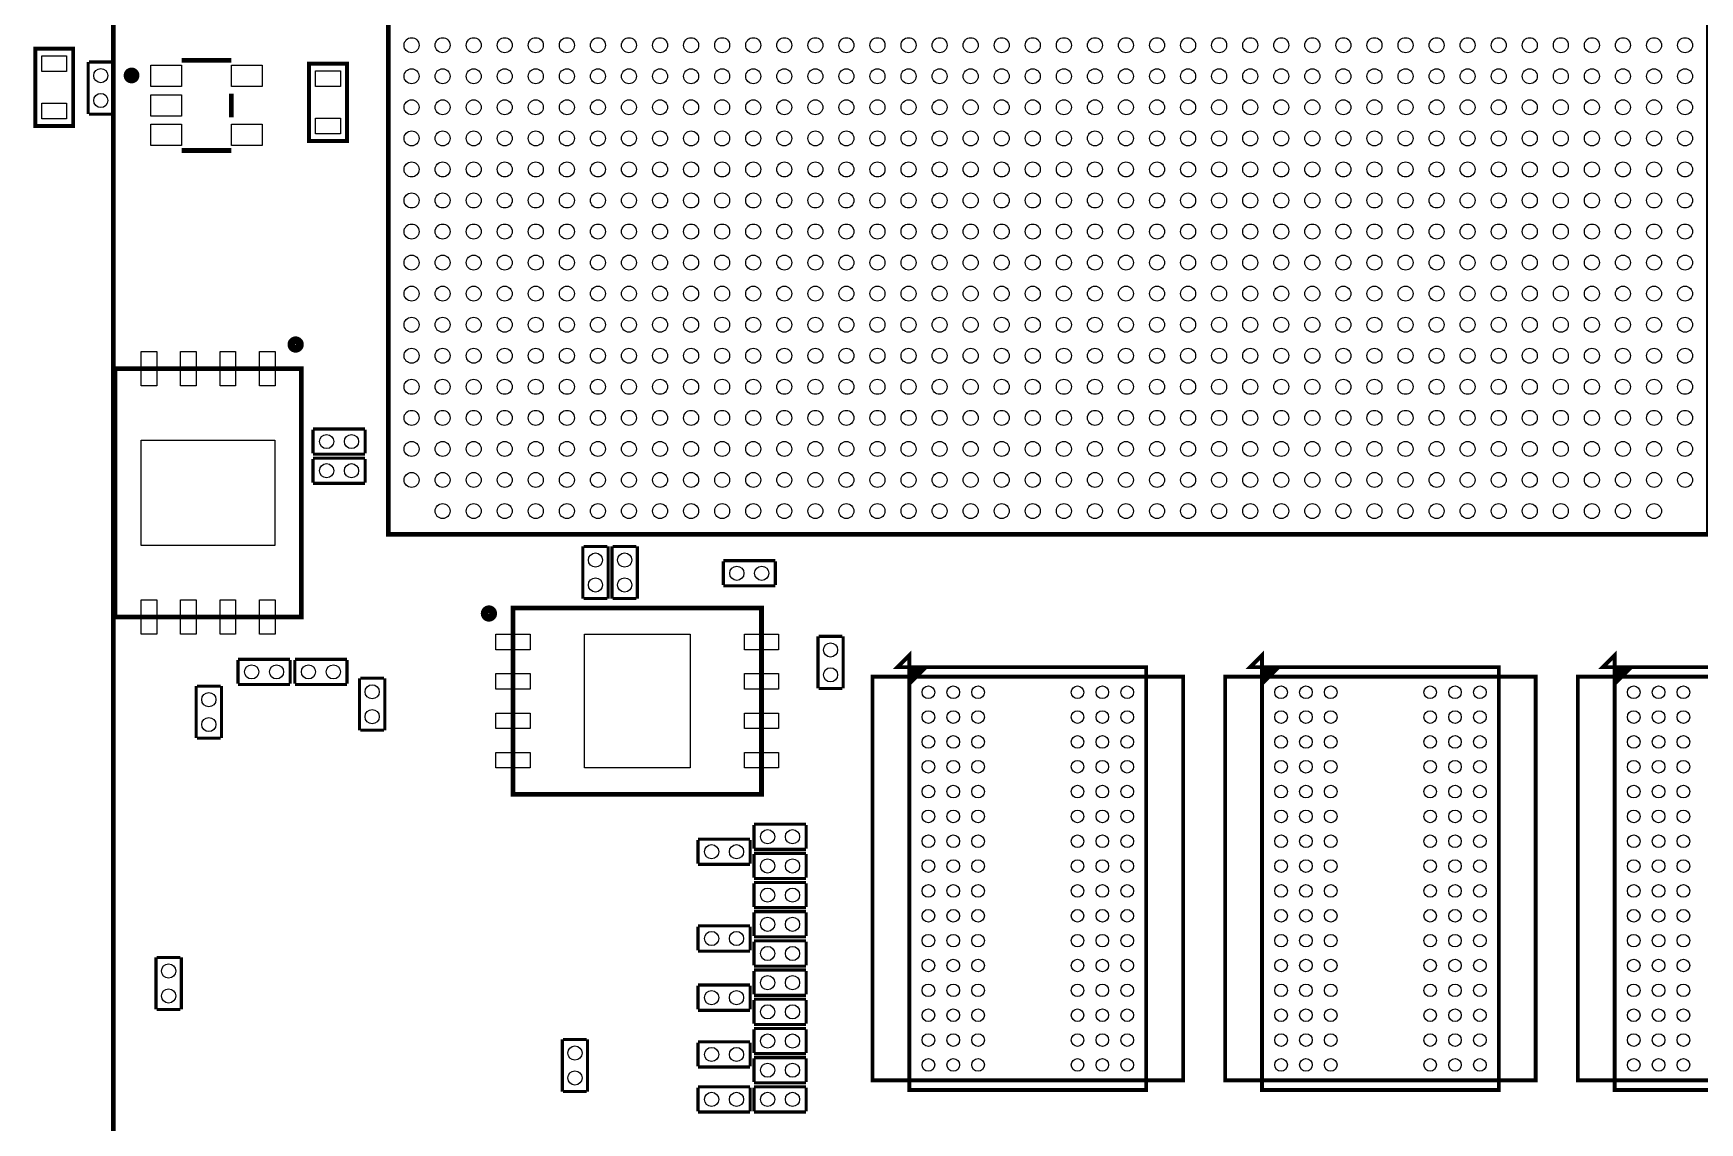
# Model space of a CAD drawing. Extents: x 4 to 274, y -3 to 190.
# Drawn here: x 125.9 to 179.6, y 43 to 78 of the extents above; entities that cross this region are included whole.
import ezdxf

# ---------------------------------------------------------------- set-up
doc = ezdxf.new("R2010")
doc.units = 0
doc.header["$MEASUREMENT"] = 0
doc.layers.add('PG_SILKSCREEN_TOP', color=130, linetype='CONTINUOUS')
doc.layers.add('PIN_TOP', color=140, linetype='CONTINUOUS')

msp = doc.modelspace()

# ---------------------------------------------------------------- linework, layer by layer
at = {"layer": 'PG_SILKSCREEN_TOP'}
for points, const_width in [([(188.49594, 33.50768), (188.49594, 113.50752), (128.49606, 113.50752), (128.49606, 33.50768), (188.49594, 33.50768)], 0.1524), ([(137.347706, 61.909706), (179.847494, 61.909706), (179.847494, 104.409494), (137.347706, 104.409494), (137.347706, 61.909706)], 0.150114), ([(127.2032, 75.059794), (127.2032, 77.548994), (125.984, 77.548994), (125.984, 75.059794), (127.2032, 75.059794)], 0.127), ([(127.6858, 75.440794), (127.6858, 77.117194)], 0.1016), ([(127.7112, 77.117194), (128.4732, 77.117194)], 0.1016), ([(128.4986, 77.117194), (128.4986, 75.440794)], 0.1016), ([(130.6957, 77.17028), (132.2959, 77.17028)], 0.1524), ([(136.017, 74.577194), (136.017, 77.066394), (134.7978, 77.066394), (134.7978, 74.577194), (136.017, 74.577194)], 0.127), ([(132.2959, 76.101194), (132.2959, 75.339194)], 0.1524), ([(128.4732, 75.440794), (127.7112, 75.440794)], 0.1016), ([(132.2959, 74.270108), (130.6957, 74.270108)], 0.1524), ([(128.546606, 67.245992), (128.546606, 59.246008), (134.546594, 59.246008), (134.546594, 67.245992), (128.546606, 67.245992)], 0.1524), ([(134.9248, 65.3034), (136.6012, 65.3034)], 0.1016), ([(134.9248, 64.516), (134.9248, 65.278)], 0.1016), ([(136.6012, 65.278), (136.6012, 64.516)], 0.1016), ([(136.6012, 64.4906), (134.9248, 64.4906)], 0.1016), ([(134.9248, 64.3636), (136.6012, 64.3636)], 0.1016), ([(134.9248, 63.5762), (134.9248, 64.3382)], 0.1016), ([(136.6012, 64.3382), (136.6012, 63.5762)], 0.1016), ([(136.6012, 63.5508), (134.9248, 63.5508)], 0.1016), ([(143.6116, 59.8424), (143.6116, 61.5188)], 0.1016), ([(143.637, 61.5188), (144.399, 61.5188)], 0.1016), ([(144.4244, 61.5188), (144.4244, 59.8424)], 0.1016), ([(144.5514, 59.8424), (144.5514, 61.5188)], 0.1016), ([(144.5768, 61.5188), (145.3388, 61.5188)], 0.1016), ([(145.3642, 61.5188), (145.3642, 59.8424)], 0.1016), ([(148.1328, 61.0616), (149.8092, 61.0616)], 0.1016), ([(148.1328, 60.2742), (148.1328, 61.0362)], 0.1016), ([(149.8092, 61.0362), (149.8092, 60.2742)], 0.1016), ([(149.8092, 60.2488), (148.1328, 60.2488)], 0.1016), ([(141.364208, 53.540406), (149.364192, 53.540406), (149.364192, 59.540394), (141.364208, 59.540394), (141.364208, 53.540406)], 0.1524), ([(144.399, 59.8424), (143.637, 59.8424)], 0.1016), ([(145.3388, 59.8424), (144.5768, 59.8424)], 0.1016), ([(151.1808, 56.9468), (151.1808, 58.6232)], 0.1016), ([(151.2062, 58.6232), (151.9682, 58.6232)], 0.1016), ([(151.9936, 58.6232), (151.9936, 56.9468)], 0.1016), ([(154.1272, 57.6326), (154.1272, 58.0136), (153.7462, 57.6326), (154.1272, 57.6326)], 0.127), ([(165.481, 57.6326), (165.481, 58.0136), (165.1, 57.6326), (165.481, 57.6326)], 0.127), ([(176.8348, 57.6326), (176.8348, 58.0136), (176.4538, 57.6326), (176.8348, 57.6326)], 0.127), ([(132.5118, 57.8866), (134.1882, 57.8866)], 0.1016), ([(132.5118, 57.0992), (132.5118, 57.8612)], 0.1016), ([(134.1882, 57.8612), (134.1882, 57.0992)], 0.1016), ([(134.3406, 57.8866), (136.017, 57.8866)], 0.1016), ([(134.3406, 57.0992), (134.3406, 57.8612)], 0.1016), ([(136.017, 57.8612), (136.017, 57.0992)], 0.1016), ([(161.7472, 57.6326), (154.1272, 57.6326), (154.1272, 44.0182), (161.7472, 44.0182), (161.7472, 57.6326)], 0.127), ([(154.1526, 57.1246), (154.6352, 57.6072), (154.5082, 57.6072), (154.178, 57.277), (154.178, 57.3786), (154.3812, 57.5818), (154.3304, 57.6326), (154.1272, 57.6326), (154.1272, 57.4802), (154.1526, 57.4802), (154.2796, 57.6072)], 0.127), ([(173.101, 57.6326), (165.481, 57.6326), (165.481, 44.0182), (173.101, 44.0182), (173.101, 57.6326)], 0.127), ([(165.5064, 57.1246), (165.989, 57.6072), (165.862, 57.6072), (165.5318, 57.277), (165.5318, 57.3786), (165.735, 57.5818), (165.6842, 57.6326), (165.481, 57.6326), (165.481, 57.4802), (165.5064, 57.4802), (165.6334, 57.6072)], 0.127), ([(184.4548, 57.6326), (176.8348, 57.6326), (176.8348, 44.0182), (184.4548, 44.0182), (184.4548, 57.6326)], 0.127), ([(176.8602, 57.1246), (177.3428, 57.6072), (177.2158, 57.6072), (176.8856, 57.277), (176.8856, 57.3786), (177.0888, 57.5818), (177.038, 57.6326), (176.8348, 57.6326), (176.8348, 57.4802), (176.8602, 57.4802), (176.9872, 57.6072)], 0.127), ([(131.1656, 55.3466), (131.1656, 57.023)], 0.1016), ([(131.191, 57.023), (131.953, 57.023)], 0.1016), ([(131.9784, 57.023), (131.9784, 55.3466)], 0.1016), ([(134.1882, 57.0738), (132.5118, 57.0738)], 0.1016), ([(136.017, 57.0738), (134.3406, 57.0738)], 0.1016), ([(136.4234, 55.6006), (136.4234, 57.277)], 0.1016), ([(136.4488, 57.277), (137.2108, 57.277)], 0.1016), ([(137.2362, 57.277), (137.2362, 55.6006)], 0.1016), ([(151.9682, 56.9468), (151.2062, 56.9468)], 0.1016), ([(162.93719, 57.325514), (152.93721, 57.325514), (152.93721, 44.325286), (162.93719, 44.325286), (162.93719, 57.325514)], 0.124968), ([(174.29099, 57.325514), (164.29101, 57.325514), (164.29101, 44.325286), (174.29099, 44.325286), (174.29099, 57.325514)], 0.124968), ([(185.64479, 57.325514), (175.64481, 57.325514), (175.64481, 44.325286), (185.64479, 44.325286), (185.64479, 57.325514)], 0.124968), ([(131.953, 55.3466), (131.191, 55.3466)], 0.1016), ([(137.2108, 55.6006), (136.4488, 55.6006)], 0.1016), ([(149.1234, 52.578), (150.7998, 52.578)], 0.1016), ([(149.1234, 51.7906), (149.1234, 52.5526)], 0.1016), ([(150.7998, 52.5526), (150.7998, 51.7906)], 0.1016), ([(147.32, 52.0954), (148.9964, 52.0954)], 0.1016), ([(147.32, 51.308), (147.32, 52.07)], 0.1016), ([(148.9964, 52.07), (148.9964, 51.308)], 0.1016), ([(150.7998, 51.7652), (149.1234, 51.7652)], 0.1016), ([(149.1234, 51.6382), (150.7998, 51.6382)], 0.1016), ([(149.1234, 50.8508), (149.1234, 51.6128)], 0.1016), ([(150.7998, 51.6128), (150.7998, 50.8508)], 0.1016), ([(148.9964, 51.2826), (147.32, 51.2826)], 0.1016), ([(150.7998, 50.8254), (149.1234, 50.8254)], 0.1016), ([(149.1234, 50.6984), (150.7998, 50.6984)], 0.1016), ([(149.1234, 49.911), (149.1234, 50.673)], 0.1016), ([(150.7998, 50.673), (150.7998, 49.911)], 0.1016), ([(150.7998, 49.8856), (149.1234, 49.8856)], 0.1016), ([(149.1234, 49.7586), (150.7998, 49.7586)], 0.1016), ([(149.1234, 48.9712), (149.1234, 49.7332)], 0.1016), ([(150.7998, 49.7332), (150.7998, 48.9712)], 0.1016), ([(147.32, 49.3014), (148.9964, 49.3014)], 0.1016), ([(147.32, 48.514), (147.32, 49.276)], 0.1016), ([(148.9964, 49.276), (148.9964, 48.514)], 0.1016), ([(150.7998, 48.9458), (149.1234, 48.9458)], 0.1016), ([(149.1234, 48.8188), (150.7998, 48.8188)], 0.1016), ([(149.1234, 48.0314), (149.1234, 48.7934)], 0.1016), ([(150.7998, 48.7934), (150.7998, 48.0314)], 0.1016), ([(129.8702, 46.609), (129.8702, 48.2854)], 0.1016), ([(129.8956, 48.2854), (130.6576, 48.2854)], 0.1016), ([(130.683, 48.2854), (130.683, 46.609)], 0.1016), ([(148.9964, 48.4886), (147.32, 48.4886)], 0.1016), ([(150.7998, 48.006), (149.1234, 48.006)], 0.1016), ([(149.1234, 47.879), (150.7998, 47.879)], 0.1016), ([(149.1234, 47.0916), (149.1234, 47.8536)], 0.1016), ([(150.7998, 47.8536), (150.7998, 47.0916)], 0.1016), ([(147.32, 47.3964), (148.9964, 47.3964)], 0.1016), ([(147.32, 46.609), (147.32, 47.371)], 0.1016), ([(148.9964, 47.371), (148.9964, 46.609)], 0.1016), ([(150.7998, 47.0662), (149.1234, 47.0662)], 0.1016), ([(149.1234, 46.9392), (150.7998, 46.9392)], 0.1016), ([(149.1234, 46.1518), (149.1234, 46.9138)], 0.1016), ([(150.7998, 46.9138), (150.7998, 46.1518)], 0.1016), ([(130.6576, 46.609), (129.8956, 46.609)], 0.1016), ([(148.9964, 46.5836), (147.32, 46.5836)], 0.1016), ([(150.7998, 46.1264), (149.1234, 46.1264)], 0.1016), ([(142.9512, 43.9674), (142.9512, 45.6438)], 0.1016), ([(142.9766, 45.6438), (143.7386, 45.6438)], 0.1016), ([(143.764, 45.6438), (143.764, 43.9674)], 0.1016), ([(147.32, 45.5676), (148.9964, 45.5676)], 0.1016), ([(149.1234, 45.9994), (150.7998, 45.9994)], 0.1016), ([(149.1234, 45.212), (149.1234, 45.974)], 0.1016), ([(150.7998, 45.974), (150.7998, 45.212)], 0.1016), ([(147.32, 44.7802), (147.32, 45.5422)], 0.1016), ([(148.9964, 45.5422), (148.9964, 44.7802)], 0.1016), ([(150.7998, 45.1866), (149.1234, 45.1866)], 0.1016), ([(149.1234, 45.0596), (150.7998, 45.0596)], 0.1016), ([(149.1234, 44.2722), (149.1234, 45.0342)], 0.1016), ([(150.7998, 45.0342), (150.7998, 44.2722)], 0.1016), ([(148.9964, 44.7548), (147.32, 44.7548)], 0.1016), ([(143.7386, 43.9674), (142.9766, 43.9674)], 0.1016), ([(147.32, 44.1198), (148.9964, 44.1198)], 0.1016), ([(147.32, 43.3324), (147.32, 44.0944)], 0.1016), ([(148.9964, 44.0944), (148.9964, 43.3324)], 0.1016), ([(150.7998, 44.2468), (149.1234, 44.2468)], 0.1016), ([(149.1234, 44.1198), (150.7998, 44.1198)], 0.1016), ([(149.1234, 43.3324), (149.1234, 44.0944)], 0.1016), ([(150.7998, 44.0944), (150.7998, 43.3324)], 0.1016), ([(148.9964, 43.307), (147.32, 43.307)], 0.1016), ([(150.7998, 43.307), (149.1234, 43.307)], 0.1016)]:
    msp.add_lwpolyline(points, dxfattribs=dict(at, const_width=const_width))
for points, const_width in [([(129.2098, 76.685394, 1), (128.9558, 76.685394, 1), (129.2098, 76.685394)], 0.254), ([(134.502906, 68.0212, 1), (134.229094, 68.0212, 1), (134.502906, 68.0212)], 0.249936), ([(140.725906, 59.3598, 1), (140.452094, 59.3598, 1), (140.725906, 59.3598)], 0.249936)]:
    msp.add_lwpolyline(points, format="xyb", dxfattribs=dict(at, const_width=const_width))
at = {"layer": 'PIN_TOP'}
for points in [[(126.19355, 77.316457), (126.99365, 77.316457), (126.99365, 76.816331), (126.19355, 76.816331)], [(129.705608, 77.013054), (130.696208, 77.013054), (130.696208, 76.327254), (129.705608, 76.327254)], [(132.295392, 77.013054), (133.285992, 77.013054), (133.285992, 76.327254), (132.295392, 76.327254)], [(135.00735, 76.833857), (135.80745, 76.833857), (135.80745, 76.333731), (135.00735, 76.333731)], [(126.19355, 75.792457), (126.99365, 75.792457), (126.99365, 75.292331), (126.19355, 75.292331)], [(129.705608, 76.063094), (130.696208, 76.063094), (130.696208, 75.377294), (129.705608, 75.377294)], [(129.705608, 75.113134), (130.696208, 75.113134), (130.696208, 74.427334), (129.705608, 74.427334)], [(132.295392, 75.113134), (133.285992, 75.113134), (133.285992, 74.427334), (132.295392, 74.427334)], [(135.00735, 75.309857), (135.80745, 75.309857), (135.80745, 74.809731), (135.00735, 74.809731)], [(129.391664, 67.796029), (129.891536, 67.796029), (129.891536, 66.695955), (129.391664, 66.695955)], [(130.661664, 67.796029), (131.161536, 67.796029), (131.161536, 66.695955), (130.661664, 66.695955)], [(131.931664, 67.796029), (132.431536, 67.796029), (132.431536, 66.695955), (131.931664, 66.695955)], [(133.201664, 67.796029), (133.701536, 67.796029), (133.701536, 66.695955), (133.201664, 66.695955)], [(129.396617, 64.946022), (133.696583, 64.946022), (133.696583, 61.545978), (129.396617, 61.545978)], [(129.391664, 59.796045), (129.891536, 59.796045), (129.891536, 58.695971), (129.391664, 58.695971)], [(130.661664, 59.796045), (131.161536, 59.796045), (131.161536, 58.695971), (130.661664, 58.695971)], [(131.931664, 59.796045), (132.431536, 59.796045), (132.431536, 58.695971), (131.931664, 58.695971)], [(133.201664, 59.796045), (133.701536, 59.796045), (133.701536, 58.695971), (133.201664, 58.695971)], [(140.814044, 58.195464), (140.814044, 58.695336), (141.914118, 58.695336), (141.914118, 58.195464)], [(143.664178, 54.39029), (143.664178, 58.690256), (147.064222, 58.690256), (147.064222, 54.39029)], [(148.814028, 58.195464), (148.814028, 58.695336), (149.914102, 58.695336), (149.914102, 58.195464)], [(140.814044, 56.925464), (140.814044, 57.425336), (141.914118, 57.425336), (141.914118, 56.925464)], [(148.814028, 56.925464), (148.814028, 57.425336), (149.914102, 57.425336), (149.914102, 56.925464)], [(140.814044, 55.655464), (140.814044, 56.155336), (141.914118, 56.155336), (141.914118, 55.655464)], [(148.814028, 55.655464), (148.814028, 56.155336), (149.914102, 56.155336), (149.914102, 55.655464)], [(140.814044, 54.385464), (140.814044, 54.885336), (141.914118, 54.885336), (141.914118, 54.385464)], [(148.814028, 54.385464), (148.814028, 54.885336), (149.914102, 54.885336), (149.914102, 54.385464)]]:
    msp.add_lwpolyline(points, close=True, dxfattribs=at)
for centre, radius in [((138.097514, 77.659484), 0.2413), ((139.097512, 77.659484), 0.2413), ((140.09751, 77.659484), 0.2413), ((141.097508, 77.659484), 0.2413), ((142.097506, 77.659484), 0.2413), ((143.097504, 77.659484), 0.2413), ((144.097502, 77.659484), 0.2413), ((145.0975, 77.659484), 0.2413), ((146.097498, 77.659484), 0.2413), ((147.097496, 77.659484), 0.2413), ((148.097494, 77.659484), 0.2413), ((149.097492, 77.659484), 0.2413), ((150.09749, 77.659484), 0.2413), ((151.097488, 77.659484), 0.2413), ((152.097486, 77.659484), 0.2413), ((153.097484, 77.659484), 0.2413), ((154.097482, 77.659484), 0.2413), ((155.09748, 77.659484), 0.2413), ((156.097478, 77.659484), 0.2413), ((157.097476, 77.659484), 0.2413), ((158.097474, 77.659484), 0.2413), ((159.097726, 77.659484), 0.2413), ((160.097724, 77.659484), 0.2413), ((161.097722, 77.659484), 0.2413), ((162.09772, 77.659484), 0.2413), ((163.097718, 77.659484), 0.2413), ((164.097716, 77.659484), 0.2413), ((165.097714, 77.659484), 0.2413), ((166.097712, 77.659484), 0.2413), ((167.09771, 77.659484), 0.2413), ((168.097708, 77.659484), 0.2413), ((169.097706, 77.659484), 0.2413), ((170.097704, 77.659484), 0.2413), ((171.097702, 77.659484), 0.2413), ((172.0977, 77.659484), 0.2413), ((173.097698, 77.659484), 0.2413), ((174.097696, 77.659484), 0.2413), ((175.097694, 77.659484), 0.2413), ((176.097692, 77.659484), 0.2413), ((177.09769, 77.659484), 0.2413), ((178.097688, 77.659484), 0.2413), ((179.097686, 77.659484), 0.2413), ((128.0922, 76.679806), 0.2286), ((138.097514, 76.659486), 0.2413), ((139.097512, 76.659486), 0.2413), ((140.09751, 76.659486), 0.2413), ((141.097508, 76.659486), 0.2413), ((142.097506, 76.659486), 0.2413), ((143.097504, 76.659486), 0.2413), ((144.097502, 76.659486), 0.2413), ((145.0975, 76.659486), 0.2413), ((146.097498, 76.659486), 0.2413), ((147.097496, 76.659486), 0.2413), ((148.097494, 76.659486), 0.2413), ((149.097492, 76.659486), 0.2413), ((150.09749, 76.659486), 0.2413), ((151.097488, 76.659486), 0.2413), ((152.097486, 76.659486), 0.2413), ((153.097484, 76.659486), 0.2413), ((154.097482, 76.659486), 0.2413), ((155.09748, 76.659486), 0.2413), ((156.097478, 76.659486), 0.2413), ((157.097476, 76.659486), 0.2413), ((158.097474, 76.659486), 0.2413), ((159.097726, 76.659486), 0.2413), ((160.097724, 76.659486), 0.2413), ((161.097722, 76.659486), 0.2413), ((162.09772, 76.659486), 0.2413), ((163.097718, 76.659486), 0.2413), ((164.097716, 76.659486), 0.2413), ((165.097714, 76.659486), 0.2413), ((166.097712, 76.659486), 0.2413), ((167.09771, 76.659486), 0.2413), ((168.097708, 76.659486), 0.2413), ((169.097706, 76.659486), 0.2413), ((170.097704, 76.659486), 0.2413), ((171.097702, 76.659486), 0.2413), ((172.0977, 76.659486), 0.2413), ((173.097698, 76.659486), 0.2413), ((174.097696, 76.659486), 0.2413), ((175.097694, 76.659486), 0.2413), ((176.097692, 76.659486), 0.2413), ((177.09769, 76.659486), 0.2413), ((178.097688, 76.659486), 0.2413), ((179.097686, 76.659486), 0.2413), ((128.0922, 75.878182), 0.2286), ((138.097514, 75.659488), 0.2413), ((139.097512, 75.659488), 0.2413), ((140.09751, 75.659488), 0.2413), ((141.097508, 75.659488), 0.2413), ((142.097506, 75.659488), 0.2413), ((143.097504, 75.659488), 0.2413), ((144.097502, 75.659488), 0.2413), ((145.0975, 75.659488), 0.2413), ((146.097498, 75.659488), 0.2413), ((147.097496, 75.659488), 0.2413), ((148.097494, 75.659488), 0.2413), ((149.097492, 75.659488), 0.2413), ((150.09749, 75.659488), 0.2413), ((151.097488, 75.659488), 0.2413), ((152.097486, 75.659488), 0.2413), ((153.097484, 75.659488), 0.2413), ((154.097482, 75.659488), 0.2413), ((155.09748, 75.659488), 0.2413), ((156.097478, 75.659488), 0.2413), ((157.097476, 75.659488), 0.2413), ((158.097474, 75.659488), 0.2413), ((159.097726, 75.659488), 0.2413), ((160.097724, 75.659488), 0.2413), ((161.097722, 75.659488), 0.2413), ((162.09772, 75.659488), 0.2413), ((163.097718, 75.659488), 0.2413), ((164.097716, 75.659488), 0.2413), ((165.097714, 75.659488), 0.2413), ((166.097712, 75.659488), 0.2413), ((167.09771, 75.659488), 0.2413), ((168.097708, 75.659488), 0.2413), ((169.097706, 75.659488), 0.2413), ((170.097704, 75.659488), 0.2413), ((171.097702, 75.659488), 0.2413), ((172.0977, 75.659488), 0.2413), ((173.097698, 75.659488), 0.2413), ((174.097696, 75.659488), 0.2413), ((175.097694, 75.659488), 0.2413), ((176.097692, 75.659488), 0.2413), ((177.09769, 75.659488), 0.2413), ((178.097688, 75.659488), 0.2413), ((179.097686, 75.659488), 0.2413), ((138.097514, 74.65949), 0.2413), ((139.097512, 74.65949), 0.2413), ((140.09751, 74.65949), 0.2413), ((141.097508, 74.65949), 0.2413), ((142.097506, 74.65949), 0.2413), ((143.097504, 74.65949), 0.2413), ((144.097502, 74.65949), 0.2413), ((145.0975, 74.65949), 0.2413), ((146.097498, 74.65949), 0.2413), ((147.097496, 74.65949), 0.2413), ((148.097494, 74.65949), 0.2413), ((149.097492, 74.65949), 0.2413), ((150.09749, 74.65949), 0.2413), ((151.097488, 74.65949), 0.2413), ((152.097486, 74.65949), 0.2413), ((153.097484, 74.65949), 0.2413), ((154.097482, 74.65949), 0.2413), ((155.09748, 74.65949), 0.2413), ((156.097478, 74.65949), 0.2413), ((157.097476, 74.65949), 0.2413), ((158.097474, 74.65949), 0.2413), ((159.097726, 74.65949), 0.2413), ((160.097724, 74.65949), 0.2413), ((161.097722, 74.65949), 0.2413), ((162.09772, 74.65949), 0.2413), ((163.097718, 74.65949), 0.2413), ((164.097716, 74.65949), 0.2413), ((165.097714, 74.65949), 0.2413), ((166.097712, 74.65949), 0.2413), ((167.09771, 74.65949), 0.2413), ((168.097708, 74.65949), 0.2413), ((169.097706, 74.65949), 0.2413), ((170.097704, 74.65949), 0.2413), ((171.097702, 74.65949), 0.2413), ((172.0977, 74.65949), 0.2413), ((173.097698, 74.65949), 0.2413), ((174.097696, 74.65949), 0.2413), ((175.097694, 74.65949), 0.2413), ((176.097692, 74.65949), 0.2413), ((177.09769, 74.65949), 0.2413), ((178.097688, 74.65949), 0.2413), ((179.097686, 74.65949), 0.2413), ((138.097514, 73.659492), 0.2413), ((139.097512, 73.659492), 0.2413), ((140.09751, 73.659492), 0.2413), ((141.097508, 73.659492), 0.2413), ((142.097506, 73.659492), 0.2413), ((143.097504, 73.659492), 0.2413), ((144.097502, 73.659492), 0.2413), ((145.0975, 73.659492), 0.2413), ((146.097498, 73.659492), 0.2413), ((147.097496, 73.659492), 0.2413), ((148.097494, 73.659492), 0.2413), ((149.097492, 73.659492), 0.2413), ((150.09749, 73.659492), 0.2413), ((151.097488, 73.659492), 0.2413), ((152.097486, 73.659492), 0.2413), ((153.097484, 73.659492), 0.2413), ((154.097482, 73.659492), 0.2413), ((155.09748, 73.659492), 0.2413), ((156.097478, 73.659492), 0.2413), ((157.097476, 73.659492), 0.2413), ((158.097474, 73.659492), 0.2413), ((159.097726, 73.659492), 0.2413), ((160.097724, 73.659492), 0.2413), ((161.097722, 73.659492), 0.2413), ((162.09772, 73.659492), 0.2413), ((163.097718, 73.659492), 0.2413), ((164.097716, 73.659492), 0.2413), ((165.097714, 73.659492), 0.2413), ((166.097712, 73.659492), 0.2413), ((167.09771, 73.659492), 0.2413), ((168.097708, 73.659492), 0.2413), ((169.097706, 73.659492), 0.2413), ((170.097704, 73.659492), 0.2413), ((171.097702, 73.659492), 0.2413), ((172.0977, 73.659492), 0.2413), ((173.097698, 73.659492), 0.2413), ((174.097696, 73.659492), 0.2413), ((175.097694, 73.659492), 0.2413), ((176.097692, 73.659492), 0.2413), ((177.09769, 73.659492), 0.2413), ((178.097688, 73.659492), 0.2413), ((179.097686, 73.659492), 0.2413), ((138.097514, 72.659494), 0.2413), ((139.097512, 72.659494), 0.2413), ((140.09751, 72.659494), 0.2413), ((141.097508, 72.659494), 0.2413), ((142.097506, 72.659494), 0.2413), ((143.097504, 72.659494), 0.2413), ((144.097502, 72.659494), 0.2413), ((145.0975, 72.659494), 0.2413), ((146.097498, 72.659494), 0.2413), ((147.097496, 72.659494), 0.2413), ((148.097494, 72.659494), 0.2413), ((149.097492, 72.659494), 0.2413), ((150.09749, 72.659494), 0.2413), ((151.097488, 72.659494), 0.2413), ((152.097486, 72.659494), 0.2413), ((153.097484, 72.659494), 0.2413), ((154.097482, 72.659494), 0.2413), ((155.09748, 72.659494), 0.2413), ((156.097478, 72.659494), 0.2413), ((157.097476, 72.659494), 0.2413), ((158.097474, 72.659494), 0.2413), ((159.097726, 72.659494), 0.2413), ((160.097724, 72.659494), 0.2413), ((161.097722, 72.659494), 0.2413), ((162.09772, 72.659494), 0.2413), ((163.097718, 72.659494), 0.2413), ((164.097716, 72.659494), 0.2413), ((165.097714, 72.659494), 0.2413), ((166.097712, 72.659494), 0.2413), ((167.09771, 72.659494), 0.2413), ((168.097708, 72.659494), 0.2413), ((169.097706, 72.659494), 0.2413), ((170.097704, 72.659494), 0.2413), ((171.097702, 72.659494), 0.2413), ((172.0977, 72.659494), 0.2413), ((173.097698, 72.659494), 0.2413), ((174.097696, 72.659494), 0.2413), ((175.097694, 72.659494), 0.2413), ((176.097692, 72.659494), 0.2413), ((177.09769, 72.659494), 0.2413), ((178.097688, 72.659494), 0.2413), ((179.097686, 72.659494), 0.2413), ((138.097514, 71.659496), 0.2413), ((139.097512, 71.659496), 0.2413), ((140.09751, 71.659496), 0.2413), ((141.097508, 71.659496), 0.2413), ((142.097506, 71.659496), 0.2413), ((143.097504, 71.659496), 0.2413), ((144.097502, 71.659496), 0.2413), ((145.0975, 71.659496), 0.2413), ((146.097498, 71.659496), 0.2413), ((147.097496, 71.659496), 0.2413), ((148.097494, 71.659496), 0.2413), ((149.097492, 71.659496), 0.2413), ((150.09749, 71.659496), 0.2413), ((151.097488, 71.659496), 0.2413), ((152.097486, 71.659496), 0.2413), ((153.097484, 71.659496), 0.2413), ((154.097482, 71.659496), 0.2413), ((155.09748, 71.659496), 0.2413), ((156.097478, 71.659496), 0.2413), ((157.097476, 71.659496), 0.2413), ((158.097474, 71.659496), 0.2413), ((159.097726, 71.659496), 0.2413), ((160.097724, 71.659496), 0.2413), ((161.097722, 71.659496), 0.2413), ((162.09772, 71.659496), 0.2413), ((163.097718, 71.659496), 0.2413), ((164.097716, 71.659496), 0.2413), ((165.097714, 71.659496), 0.2413), ((166.097712, 71.659496), 0.2413), ((167.09771, 71.659496), 0.2413), ((168.097708, 71.659496), 0.2413), ((169.097706, 71.659496), 0.2413), ((170.097704, 71.659496), 0.2413), ((171.097702, 71.659496), 0.2413), ((172.0977, 71.659496), 0.2413), ((173.097698, 71.659496), 0.2413), ((174.097696, 71.659496), 0.2413), ((175.097694, 71.659496), 0.2413), ((176.097692, 71.659496), 0.2413), ((177.09769, 71.659496), 0.2413), ((178.097688, 71.659496), 0.2413), ((179.097686, 71.659496), 0.2413), ((138.097514, 70.659498), 0.2413), ((139.097512, 70.659498), 0.2413), ((140.09751, 70.659498), 0.2413), ((141.097508, 70.659498), 0.2413), ((142.097506, 70.659498), 0.2413), ((143.097504, 70.659498), 0.2413), ((144.097502, 70.659498), 0.2413), ((145.0975, 70.659498), 0.2413), ((146.097498, 70.659498), 0.2413), ((147.097496, 70.659498), 0.2413), ((148.097494, 70.659498), 0.2413), ((149.097492, 70.659498), 0.2413), ((150.09749, 70.659498), 0.2413), ((151.097488, 70.659498), 0.2413), ((152.097486, 70.659498), 0.2413), ((153.097484, 70.659498), 0.2413), ((154.097482, 70.659498), 0.2413), ((155.09748, 70.659498), 0.2413), ((156.097478, 70.659498), 0.2413), ((157.097476, 70.659498), 0.2413), ((158.097474, 70.659498), 0.2413), ((159.097726, 70.659498), 0.2413), ((160.097724, 70.659498), 0.2413), ((161.097722, 70.659498), 0.2413), ((162.09772, 70.659498), 0.2413), ((163.097718, 70.659498), 0.2413), ((164.097716, 70.659498), 0.2413), ((165.097714, 70.659498), 0.2413), ((166.097712, 70.659498), 0.2413), ((167.09771, 70.659498), 0.2413), ((168.097708, 70.659498), 0.2413), ((169.097706, 70.659498), 0.2413), ((170.097704, 70.659498), 0.2413), ((171.097702, 70.659498), 0.2413), ((172.0977, 70.659498), 0.2413), ((173.097698, 70.659498), 0.2413), ((174.097696, 70.659498), 0.2413), ((175.097694, 70.659498), 0.2413), ((176.097692, 70.659498), 0.2413), ((177.09769, 70.659498), 0.2413), ((178.097688, 70.659498), 0.2413), ((179.097686, 70.659498), 0.2413), ((138.097514, 69.6595), 0.2413), ((139.097512, 69.6595), 0.2413), ((140.09751, 69.6595), 0.2413), ((141.097508, 69.6595), 0.2413), ((142.097506, 69.6595), 0.2413), ((143.097504, 69.6595), 0.2413), ((144.097502, 69.6595), 0.2413), ((145.0975, 69.6595), 0.2413), ((146.097498, 69.6595), 0.2413), ((147.097496, 69.6595), 0.2413), ((148.097494, 69.6595), 0.2413), ((149.097492, 69.6595), 0.2413), ((150.09749, 69.6595), 0.2413), ((151.097488, 69.6595), 0.2413), ((152.097486, 69.6595), 0.2413), ((153.097484, 69.6595), 0.2413), ((154.097482, 69.6595), 0.2413), ((155.09748, 69.6595), 0.2413), ((156.097478, 69.6595), 0.2413), ((157.097476, 69.6595), 0.2413), ((158.097474, 69.6595), 0.2413), ((159.097726, 69.6595), 0.2413), ((160.097724, 69.6595), 0.2413), ((161.097722, 69.6595), 0.2413), ((162.09772, 69.6595), 0.2413), ((163.097718, 69.6595), 0.2413), ((164.097716, 69.6595), 0.2413), ((165.097714, 69.6595), 0.2413), ((166.097712, 69.6595), 0.2413), ((167.09771, 69.6595), 0.2413), ((168.097708, 69.6595), 0.2413), ((169.097706, 69.6595), 0.2413), ((170.097704, 69.6595), 0.2413), ((171.097702, 69.6595), 0.2413), ((172.0977, 69.6595), 0.2413), ((173.097698, 69.6595), 0.2413), ((174.097696, 69.6595), 0.2413), ((175.097694, 69.6595), 0.2413), ((176.097692, 69.6595), 0.2413), ((177.09769, 69.6595), 0.2413), ((178.097688, 69.6595), 0.2413), ((179.097686, 69.6595), 0.2413), ((138.097514, 68.659502), 0.2413), ((139.097512, 68.659502), 0.2413), ((140.09751, 68.659502), 0.2413), ((141.097508, 68.659502), 0.2413), ((142.097506, 68.659502), 0.2413), ((143.097504, 68.659502), 0.2413), ((144.097502, 68.659502), 0.2413), ((145.0975, 68.659502), 0.2413), ((146.097498, 68.659502), 0.2413), ((147.097496, 68.659502), 0.2413), ((148.097494, 68.659502), 0.2413), ((149.097492, 68.659502), 0.2413), ((150.09749, 68.659502), 0.2413), ((151.097488, 68.659502), 0.2413), ((152.097486, 68.659502), 0.2413), ((153.097484, 68.659502), 0.2413), ((154.097482, 68.659502), 0.2413), ((155.09748, 68.659502), 0.2413), ((156.097478, 68.659502), 0.2413), ((157.097476, 68.659502), 0.2413), ((158.097474, 68.659502), 0.2413), ((159.097726, 68.659502), 0.2413), ((160.097724, 68.659502), 0.2413), ((161.097722, 68.659502), 0.2413), ((162.09772, 68.659502), 0.2413), ((163.097718, 68.659502), 0.2413), ((164.097716, 68.659502), 0.2413), ((165.097714, 68.659502), 0.2413), ((166.097712, 68.659502), 0.2413), ((167.09771, 68.659502), 0.2413), ((168.097708, 68.659502), 0.2413), ((169.097706, 68.659502), 0.2413), ((170.097704, 68.659502), 0.2413), ((171.097702, 68.659502), 0.2413), ((172.0977, 68.659502), 0.2413), ((173.097698, 68.659502), 0.2413), ((174.097696, 68.659502), 0.2413), ((175.097694, 68.659502), 0.2413), ((176.097692, 68.659502), 0.2413), ((177.09769, 68.659502), 0.2413), ((178.097688, 68.659502), 0.2413), ((179.097686, 68.659502), 0.2413), ((138.097514, 67.659504), 0.2413), ((139.097512, 67.659504), 0.2413), ((140.09751, 67.659504), 0.2413), ((141.097508, 67.659504), 0.2413), ((142.097506, 67.659504), 0.2413), ((143.097504, 67.659504), 0.2413), ((144.097502, 67.659504), 0.2413), ((145.0975, 67.659504), 0.2413), ((146.097498, 67.659504), 0.2413), ((147.097496, 67.659504), 0.2413), ((148.097494, 67.659504), 0.2413), ((149.097492, 67.659504), 0.2413), ((150.09749, 67.659504), 0.2413), ((151.097488, 67.659504), 0.2413), ((152.097486, 67.659504), 0.2413), ((153.097484, 67.659504), 0.2413), ((154.097482, 67.659504), 0.2413), ((155.09748, 67.659504), 0.2413), ((156.097478, 67.659504), 0.2413), ((157.097476, 67.659504), 0.2413), ((158.097474, 67.659504), 0.2413), ((159.097726, 67.659504), 0.2413), ((160.097724, 67.659504), 0.2413), ((161.097722, 67.659504), 0.2413), ((162.09772, 67.659504), 0.2413), ((163.097718, 67.659504), 0.2413), ((164.097716, 67.659504), 0.2413), ((165.097714, 67.659504), 0.2413), ((166.097712, 67.659504), 0.2413), ((167.09771, 67.659504), 0.2413), ((168.097708, 67.659504), 0.2413), ((169.097706, 67.659504), 0.2413), ((170.097704, 67.659504), 0.2413), ((171.097702, 67.659504), 0.2413), ((172.0977, 67.659504), 0.2413), ((173.097698, 67.659504), 0.2413), ((174.097696, 67.659504), 0.2413), ((175.097694, 67.659504), 0.2413), ((176.097692, 67.659504), 0.2413), ((177.09769, 67.659504), 0.2413), ((178.097688, 67.659504), 0.2413), ((179.097686, 67.659504), 0.2413), ((138.097514, 66.659506), 0.2413), ((139.097512, 66.659506), 0.2413), ((140.09751, 66.659506), 0.2413), ((141.097508, 66.659506), 0.2413), ((142.097506, 66.659506), 0.2413), ((143.097504, 66.659506), 0.2413), ((144.097502, 66.659506), 0.2413), ((145.0975, 66.659506), 0.2413), ((146.097498, 66.659506), 0.2413), ((147.097496, 66.659506), 0.2413), ((148.097494, 66.659506), 0.2413), ((149.097492, 66.659506), 0.2413), ((150.09749, 66.659506), 0.2413), ((151.097488, 66.659506), 0.2413), ((152.097486, 66.659506), 0.2413), ((153.097484, 66.659506), 0.2413), ((154.097482, 66.659506), 0.2413), ((155.09748, 66.659506), 0.2413), ((156.097478, 66.659506), 0.2413), ((157.097476, 66.659506), 0.2413), ((158.097474, 66.659506), 0.2413), ((159.097726, 66.659506), 0.2413), ((160.097724, 66.659506), 0.2413), ((161.097722, 66.659506), 0.2413), ((162.09772, 66.659506), 0.2413), ((163.097718, 66.659506), 0.2413), ((164.097716, 66.659506), 0.2413), ((165.097714, 66.659506), 0.2413), ((166.097712, 66.659506), 0.2413), ((167.09771, 66.659506), 0.2413), ((168.097708, 66.659506), 0.2413), ((169.097706, 66.659506), 0.2413), ((170.097704, 66.659506), 0.2413), ((171.097702, 66.659506), 0.2413), ((172.0977, 66.659506), 0.2413), ((173.097698, 66.659506), 0.2413), ((174.097696, 66.659506), 0.2413), ((175.097694, 66.659506), 0.2413), ((176.097692, 66.659506), 0.2413), ((177.09769, 66.659506), 0.2413), ((178.097688, 66.659506), 0.2413), ((179.097686, 66.659506), 0.2413), ((138.097514, 65.659508), 0.2413), ((139.097512, 65.659508), 0.2413), ((140.09751, 65.659508), 0.2413), ((141.097508, 65.659508), 0.2413), ((142.097506, 65.659508), 0.2413), ((143.097504, 65.659508), 0.2413), ((144.097502, 65.659508), 0.2413), ((145.0975, 65.659508), 0.2413), ((146.097498, 65.659508), 0.2413), ((147.097496, 65.659508), 0.2413), ((148.097494, 65.659508), 0.2413), ((149.097492, 65.659508), 0.2413), ((150.09749, 65.659508), 0.2413), ((151.097488, 65.659508), 0.2413), ((152.097486, 65.659508), 0.2413), ((153.097484, 65.659508), 0.2413), ((154.097482, 65.659508), 0.2413), ((155.09748, 65.659508), 0.2413), ((156.097478, 65.659508), 0.2413), ((157.097476, 65.659508), 0.2413), ((158.097474, 65.659508), 0.2413), ((159.097726, 65.659508), 0.2413), ((160.097724, 65.659508), 0.2413), ((161.097722, 65.659508), 0.2413), ((162.09772, 65.659508), 0.2413), ((163.097718, 65.659508), 0.2413), ((164.097716, 65.659508), 0.2413), ((165.097714, 65.659508), 0.2413), ((166.097712, 65.659508), 0.2413), ((167.09771, 65.659508), 0.2413), ((168.097708, 65.659508), 0.2413), ((169.097706, 65.659508), 0.2413), ((170.097704, 65.659508), 0.2413), ((171.097702, 65.659508), 0.2413), ((172.0977, 65.659508), 0.2413), ((173.097698, 65.659508), 0.2413), ((174.097696, 65.659508), 0.2413), ((175.097694, 65.659508), 0.2413), ((176.097692, 65.659508), 0.2413), ((177.09769, 65.659508), 0.2413), ((178.097688, 65.659508), 0.2413), ((179.097686, 65.659508), 0.2413), ((135.362188, 64.897), 0.2286), ((136.163812, 64.897), 0.2286), ((138.097514, 64.65951), 0.2413), ((139.097512, 64.65951), 0.2413), ((140.09751, 64.65951), 0.2413), ((141.097508, 64.65951), 0.2413), ((142.097506, 64.65951), 0.2413), ((143.097504, 64.65951), 0.2413), ((144.097502, 64.65951), 0.2413), ((145.0975, 64.65951), 0.2413), ((146.097498, 64.65951), 0.2413), ((147.097496, 64.65951), 0.2413), ((148.097494, 64.65951), 0.2413), ((149.097492, 64.65951), 0.2413), ((150.09749, 64.65951), 0.2413), ((151.097488, 64.65951), 0.2413), ((152.097486, 64.65951), 0.2413), ((153.097484, 64.65951), 0.2413), ((154.097482, 64.65951), 0.2413), ((155.09748, 64.65951), 0.2413), ((156.097478, 64.65951), 0.2413), ((157.097476, 64.65951), 0.2413), ((158.097474, 64.65951), 0.2413), ((159.097726, 64.65951), 0.2413), ((160.097724, 64.65951), 0.2413), ((161.097722, 64.65951), 0.2413), ((162.09772, 64.65951), 0.2413), ((163.097718, 64.65951), 0.2413), ((164.097716, 64.65951), 0.2413), ((165.097714, 64.65951), 0.2413), ((166.097712, 64.65951), 0.2413), ((167.09771, 64.65951), 0.2413), ((168.097708, 64.65951), 0.2413), ((169.097706, 64.65951), 0.2413), ((170.097704, 64.65951), 0.2413), ((171.097702, 64.65951), 0.2413), ((172.0977, 64.65951), 0.2413), ((173.097698, 64.65951), 0.2413), ((174.097696, 64.65951), 0.2413), ((175.097694, 64.65951), 0.2413), ((176.097692, 64.65951), 0.2413), ((177.09769, 64.65951), 0.2413), ((178.097688, 64.65951), 0.2413), ((179.097686, 64.65951), 0.2413), ((135.362188, 63.9572), 0.2286), ((136.163812, 63.9572), 0.2286), ((138.097514, 63.659512), 0.2413), ((139.097512, 63.659512), 0.2413), ((140.09751, 63.659512), 0.2413), ((141.097508, 63.659512), 0.2413), ((142.097506, 63.659512), 0.2413), ((143.097504, 63.659512), 0.2413), ((144.097502, 63.659512), 0.2413), ((145.0975, 63.659512), 0.2413), ((146.097498, 63.659512), 0.2413), ((147.097496, 63.659512), 0.2413), ((148.097494, 63.659512), 0.2413), ((149.097492, 63.659512), 0.2413), ((150.09749, 63.659512), 0.2413), ((151.097488, 63.659512), 0.2413), ((152.097486, 63.659512), 0.2413), ((153.097484, 63.659512), 0.2413), ((154.097482, 63.659512), 0.2413), ((155.09748, 63.659512), 0.2413), ((156.097478, 63.659512), 0.2413), ((157.097476, 63.659512), 0.2413), ((158.097474, 63.659512), 0.2413), ((159.097726, 63.659512), 0.2413), ((160.097724, 63.659512), 0.2413), ((161.097722, 63.659512), 0.2413), ((162.09772, 63.659512), 0.2413), ((163.097718, 63.659512), 0.2413), ((164.097716, 63.659512), 0.2413), ((165.097714, 63.659512), 0.2413), ((166.097712, 63.659512), 0.2413), ((167.09771, 63.659512), 0.2413), ((168.097708, 63.659512), 0.2413), ((169.097706, 63.659512), 0.2413), ((170.097704, 63.659512), 0.2413), ((171.097702, 63.659512), 0.2413), ((172.0977, 63.659512), 0.2413), ((173.097698, 63.659512), 0.2413), ((174.097696, 63.659512), 0.2413), ((175.097694, 63.659512), 0.2413), ((176.097692, 63.659512), 0.2413), ((177.09769, 63.659512), 0.2413), ((178.097688, 63.659512), 0.2413), ((179.097686, 63.659512), 0.2413), ((139.097512, 62.659514), 0.2413), ((140.09751, 62.659514), 0.2413), ((141.097508, 62.659514), 0.2413), ((142.097506, 62.659514), 0.2413), ((143.097504, 62.659514), 0.2413), ((144.097502, 62.659514), 0.2413), ((145.0975, 62.659514), 0.2413), ((146.097498, 62.659514), 0.2413), ((147.097496, 62.659514), 0.2413), ((148.097494, 62.659514), 0.2413), ((149.097492, 62.659514), 0.2413), ((150.09749, 62.659514), 0.2413), ((151.097488, 62.659514), 0.2413), ((152.097486, 62.659514), 0.2413), ((153.097484, 62.659514), 0.2413), ((154.097482, 62.659514), 0.2413), ((155.09748, 62.659514), 0.2413), ((156.097478, 62.659514), 0.2413), ((157.097476, 62.659514), 0.2413), ((158.097474, 62.659514), 0.2413), ((159.097726, 62.659514), 0.2413), ((160.097724, 62.659514), 0.2413), ((161.097722, 62.659514), 0.2413), ((162.09772, 62.659514), 0.2413), ((163.097718, 62.659514), 0.2413), ((164.097716, 62.659514), 0.2413), ((165.097714, 62.659514), 0.2413), ((166.097712, 62.659514), 0.2413), ((167.09771, 62.659514), 0.2413), ((168.097708, 62.659514), 0.2413), ((169.097706, 62.659514), 0.2413), ((170.097704, 62.659514), 0.2413), ((171.097702, 62.659514), 0.2413), ((172.0977, 62.659514), 0.2413), ((173.097698, 62.659514), 0.2413), ((174.097696, 62.659514), 0.2413), ((175.097694, 62.659514), 0.2413), ((176.097692, 62.659514), 0.2413), ((177.09769, 62.659514), 0.2413), ((178.097688, 62.659514), 0.2413), ((144.018, 61.081412), 0.2286), ((144.9578, 61.081412), 0.2286), ((148.570188, 60.6552), 0.2286), ((149.371812, 60.6552), 0.2286), ((144.018, 60.279788), 0.2286), ((144.9578, 60.279788), 0.2286), ((151.5872, 58.185812), 0.2286), ((132.949188, 57.4802), 0.2286), ((133.750812, 57.4802), 0.2286), ((134.777988, 57.4802), 0.2286), ((135.579612, 57.4802), 0.2286), ((151.5872, 57.384188), 0.2286), ((136.8298, 56.839612), 0.2286), ((154.737308, 56.825388), 0.2032), ((155.537154, 56.825388), 0.2032), ((156.337254, 56.825388), 0.2032), ((159.537146, 56.825388), 0.2032), ((160.337246, 56.825388), 0.2032), ((161.137092, 56.825388), 0.2032), ((166.091108, 56.825388), 0.2032), ((166.890954, 56.825388), 0.2032), ((167.691054, 56.825388), 0.2032), ((170.890946, 56.825388), 0.2032), ((171.691046, 56.825388), 0.2032), ((172.490892, 56.825388), 0.2032), ((177.444908, 56.825388), 0.2032), ((178.244754, 56.825388), 0.2032), ((179.044854, 56.825388), 0.2032), ((131.572, 56.585612), 0.2286), ((131.572, 55.783988), 0.2286), ((136.8298, 56.037988), 0.2286), ((154.737308, 56.025288), 0.2032), ((155.537154, 56.025288), 0.2032), ((156.337254, 56.025288), 0.2032), ((159.537146, 56.025288), 0.2032), ((160.337246, 56.025288), 0.2032), ((161.137092, 56.025288), 0.2032), ((166.091108, 56.025288), 0.2032), ((166.890954, 56.025288), 0.2032), ((167.691054, 56.025288), 0.2032), ((170.890946, 56.025288), 0.2032), ((171.691046, 56.025288), 0.2032), ((172.490892, 56.025288), 0.2032), ((177.444908, 56.025288), 0.2032), ((178.244754, 56.025288), 0.2032), ((179.044854, 56.025288), 0.2032), ((154.737308, 55.225442), 0.2032), ((155.537154, 55.225442), 0.2032), ((156.337254, 55.225442), 0.2032), ((159.537146, 55.225442), 0.2032), ((160.337246, 55.225442), 0.2032), ((161.137092, 55.225442), 0.2032), ((166.091108, 55.225442), 0.2032), ((166.890954, 55.225442), 0.2032), ((167.691054, 55.225442), 0.2032), ((170.890946, 55.225442), 0.2032), ((171.691046, 55.225442), 0.2032), ((172.490892, 55.225442), 0.2032), ((177.444908, 55.225442), 0.2032), ((178.244754, 55.225442), 0.2032), ((179.044854, 55.225442), 0.2032), ((154.737308, 54.425342), 0.2032), ((155.537154, 54.425342), 0.2032), ((156.337254, 54.425342), 0.2032), ((159.537146, 54.425342), 0.2032), ((160.337246, 54.425342), 0.2032), ((161.137092, 54.425342), 0.2032), ((166.091108, 54.425342), 0.2032), ((166.890954, 54.425342), 0.2032), ((167.691054, 54.425342), 0.2032), ((170.890946, 54.425342), 0.2032), ((171.691046, 54.425342), 0.2032), ((172.490892, 54.425342), 0.2032), ((177.444908, 54.425342), 0.2032), ((178.244754, 54.425342), 0.2032), ((179.044854, 54.425342), 0.2032), ((154.737308, 53.625496), 0.2032), ((155.537154, 53.625496), 0.2032), ((156.337254, 53.625496), 0.2032), ((159.537146, 53.625496), 0.2032), ((160.337246, 53.625496), 0.2032), ((161.137092, 53.625496), 0.2032), ((166.091108, 53.625496), 0.2032), ((166.890954, 53.625496), 0.2032), ((167.691054, 53.625496), 0.2032), ((170.890946, 53.625496), 0.2032), ((171.691046, 53.625496), 0.2032), ((172.490892, 53.625496), 0.2032), ((177.444908, 53.625496), 0.2032), ((178.244754, 53.625496), 0.2032), ((179.044854, 53.625496), 0.2032), ((154.737308, 52.825396), 0.2032), ((155.537154, 52.825396), 0.2032), ((156.337254, 52.825396), 0.2032), ((159.537146, 52.825396), 0.2032), ((160.337246, 52.825396), 0.2032), ((161.137092, 52.825396), 0.2032), ((166.091108, 52.825396), 0.2032), ((166.890954, 52.825396), 0.2032), ((167.691054, 52.825396), 0.2032), ((170.890946, 52.825396), 0.2032), ((171.691046, 52.825396), 0.2032), ((172.490892, 52.825396), 0.2032), ((177.444908, 52.825396), 0.2032), ((178.244754, 52.825396), 0.2032), ((179.044854, 52.825396), 0.2032), ((149.560788, 52.1716), 0.2286), ((150.362412, 52.1716), 0.2286), ((154.737308, 52.025296), 0.2032), ((155.537154, 52.025296), 0.2032), ((156.337254, 52.025296), 0.2032), ((159.537146, 52.025296), 0.2032), ((160.337246, 52.025296), 0.2032), ((161.137092, 52.025296), 0.2032), ((166.091108, 52.025296), 0.2032), ((166.890954, 52.025296), 0.2032), ((167.691054, 52.025296), 0.2032), ((170.890946, 52.025296), 0.2032), ((171.691046, 52.025296), 0.2032), ((172.490892, 52.025296), 0.2032), ((177.444908, 52.025296), 0.2032), ((178.244754, 52.025296), 0.2032), ((179.044854, 52.025296), 0.2032), ((147.757388, 51.689), 0.2286), ((148.559012, 51.689), 0.2286), ((149.560788, 51.2318), 0.2286), ((150.362412, 51.2318), 0.2286), ((154.737308, 51.22545), 0.2032), ((155.537154, 51.22545), 0.2032), ((156.337254, 51.22545), 0.2032), ((159.537146, 51.22545), 0.2032), ((160.337246, 51.22545), 0.2032), ((161.137092, 51.22545), 0.2032), ((166.091108, 51.22545), 0.2032), ((166.890954, 51.22545), 0.2032), ((167.691054, 51.22545), 0.2032), ((170.890946, 51.22545), 0.2032), ((171.691046, 51.22545), 0.2032), ((172.490892, 51.22545), 0.2032), ((177.444908, 51.22545), 0.2032), ((178.244754, 51.22545), 0.2032), ((179.044854, 51.22545), 0.2032), ((149.560788, 50.292), 0.2286), ((150.362412, 50.292), 0.2286), ((154.737308, 50.42535), 0.2032), ((155.537154, 50.42535), 0.2032), ((156.337254, 50.42535), 0.2032), ((159.537146, 50.42535), 0.2032), ((160.337246, 50.42535), 0.2032), ((161.137092, 50.42535), 0.2032), ((166.091108, 50.42535), 0.2032), ((166.890954, 50.42535), 0.2032), ((167.691054, 50.42535), 0.2032), ((170.890946, 50.42535), 0.2032), ((171.691046, 50.42535), 0.2032), ((172.490892, 50.42535), 0.2032), ((177.444908, 50.42535), 0.2032), ((178.244754, 50.42535), 0.2032), ((179.044854, 50.42535), 0.2032), ((149.560788, 49.3522), 0.2286), ((150.362412, 49.3522), 0.2286), ((154.737308, 49.625504), 0.2032), ((155.537154, 49.625504), 0.2032), ((156.337254, 49.625504), 0.2032), ((159.537146, 49.625504), 0.2032), ((160.337246, 49.625504), 0.2032), ((161.137092, 49.625504), 0.2032), ((166.091108, 49.625504), 0.2032), ((166.890954, 49.625504), 0.2032), ((167.691054, 49.625504), 0.2032), ((170.890946, 49.625504), 0.2032), ((171.691046, 49.625504), 0.2032), ((172.490892, 49.625504), 0.2032), ((177.444908, 49.625504), 0.2032), ((178.244754, 49.625504), 0.2032), ((179.044854, 49.625504), 0.2032), ((147.757388, 48.895), 0.2286), ((148.559012, 48.895), 0.2286), ((154.737308, 48.825404), 0.2032), ((155.537154, 48.825404), 0.2032), ((156.337254, 48.825404), 0.2032), ((159.537146, 48.825404), 0.2032), ((160.337246, 48.825404), 0.2032), ((161.137092, 48.825404), 0.2032), ((166.091108, 48.825404), 0.2032), ((166.890954, 48.825404), 0.2032), ((167.691054, 48.825404), 0.2032), ((170.890946, 48.825404), 0.2032), ((171.691046, 48.825404), 0.2032), ((172.490892, 48.825404), 0.2032), ((177.444908, 48.825404), 0.2032), ((178.244754, 48.825404), 0.2032), ((179.044854, 48.825404), 0.2032), ((149.560788, 48.4124), 0.2286), ((150.362412, 48.4124), 0.2286), ((130.2766, 47.848012), 0.2286), ((154.737308, 48.025304), 0.2032), ((155.537154, 48.025304), 0.2032), ((156.337254, 48.025304), 0.2032), ((159.537146, 48.025304), 0.2032), ((160.337246, 48.025304), 0.2032), ((161.137092, 48.025304), 0.2032), ((166.091108, 48.025304), 0.2032), ((166.890954, 48.025304), 0.2032), ((167.691054, 48.025304), 0.2032), ((170.890946, 48.025304), 0.2032), ((171.691046, 48.025304), 0.2032), ((172.490892, 48.025304), 0.2032), ((177.444908, 48.025304), 0.2032), ((178.244754, 48.025304), 0.2032), ((179.044854, 48.025304), 0.2032), ((130.2766, 47.046388), 0.2286), ((147.757388, 46.99), 0.2286), ((148.559012, 46.99), 0.2286), ((149.560788, 47.4726), 0.2286), ((150.362412, 47.4726), 0.2286), ((154.737308, 47.225458), 0.2032), ((155.537154, 47.225458), 0.2032), ((156.337254, 47.225458), 0.2032), ((159.537146, 47.225458), 0.2032), ((160.337246, 47.225458), 0.2032), ((161.137092, 47.225458), 0.2032), ((166.091108, 47.225458), 0.2032), ((166.890954, 47.225458), 0.2032), ((167.691054, 47.225458), 0.2032), ((170.890946, 47.225458), 0.2032), ((171.691046, 47.225458), 0.2032), ((172.490892, 47.225458), 0.2032), ((177.444908, 47.225458), 0.2032), ((178.244754, 47.225458), 0.2032), ((179.044854, 47.225458), 0.2032), ((149.560788, 46.5328), 0.2286), ((150.362412, 46.5328), 0.2286), ((154.737308, 46.425358), 0.2032), ((155.537154, 46.425358), 0.2032), ((156.337254, 46.425358), 0.2032), ((159.537146, 46.425358), 0.2032), ((160.337246, 46.425358), 0.2032), ((161.137092, 46.425358), 0.2032), ((166.091108, 46.425358), 0.2032), ((166.890954, 46.425358), 0.2032), ((167.691054, 46.425358), 0.2032), ((170.890946, 46.425358), 0.2032), ((171.691046, 46.425358), 0.2032), ((172.490892, 46.425358), 0.2032), ((177.444908, 46.425358), 0.2032), ((178.244754, 46.425358), 0.2032), ((179.044854, 46.425358), 0.2032), ((149.560788, 45.593), 0.2286), ((150.362412, 45.593), 0.2286), ((154.737308, 45.625512), 0.2032), ((155.537154, 45.625512), 0.2032), ((156.337254, 45.625512), 0.2032), ((159.537146, 45.625512), 0.2032), ((160.337246, 45.625512), 0.2032), ((161.137092, 45.625512), 0.2032), ((166.091108, 45.625512), 0.2032), ((166.890954, 45.625512), 0.2032), ((167.691054, 45.625512), 0.2032), ((170.890946, 45.625512), 0.2032), ((171.691046, 45.625512), 0.2032), ((172.490892, 45.625512), 0.2032), ((177.444908, 45.625512), 0.2032), ((178.244754, 45.625512), 0.2032), ((179.044854, 45.625512), 0.2032), ((143.3576, 45.206412), 0.2286), ((147.757388, 45.1612), 0.2286), ((148.559012, 45.1612), 0.2286), ((143.3576, 44.404788), 0.2286), ((149.560788, 44.6532), 0.2286), ((150.362412, 44.6532), 0.2286), ((154.737308, 44.825412), 0.2032), ((155.537154, 44.825412), 0.2032), ((156.337254, 44.825412), 0.2032), ((159.537146, 44.825412), 0.2032), ((160.337246, 44.825412), 0.2032), ((161.137092, 44.825412), 0.2032), ((166.091108, 44.825412), 0.2032), ((166.890954, 44.825412), 0.2032), ((167.691054, 44.825412), 0.2032), ((170.890946, 44.825412), 0.2032), ((171.691046, 44.825412), 0.2032), ((172.490892, 44.825412), 0.2032), ((177.444908, 44.825412), 0.2032), ((178.244754, 44.825412), 0.2032), ((179.044854, 44.825412), 0.2032), ((147.757388, 43.7134), 0.2286), ((148.559012, 43.7134), 0.2286), ((149.560788, 43.7134), 0.2286), ((150.362412, 43.7134), 0.2286)]:
    msp.add_circle(centre, radius, dxfattribs=at)

doc.saveas('drawing.dxf')
